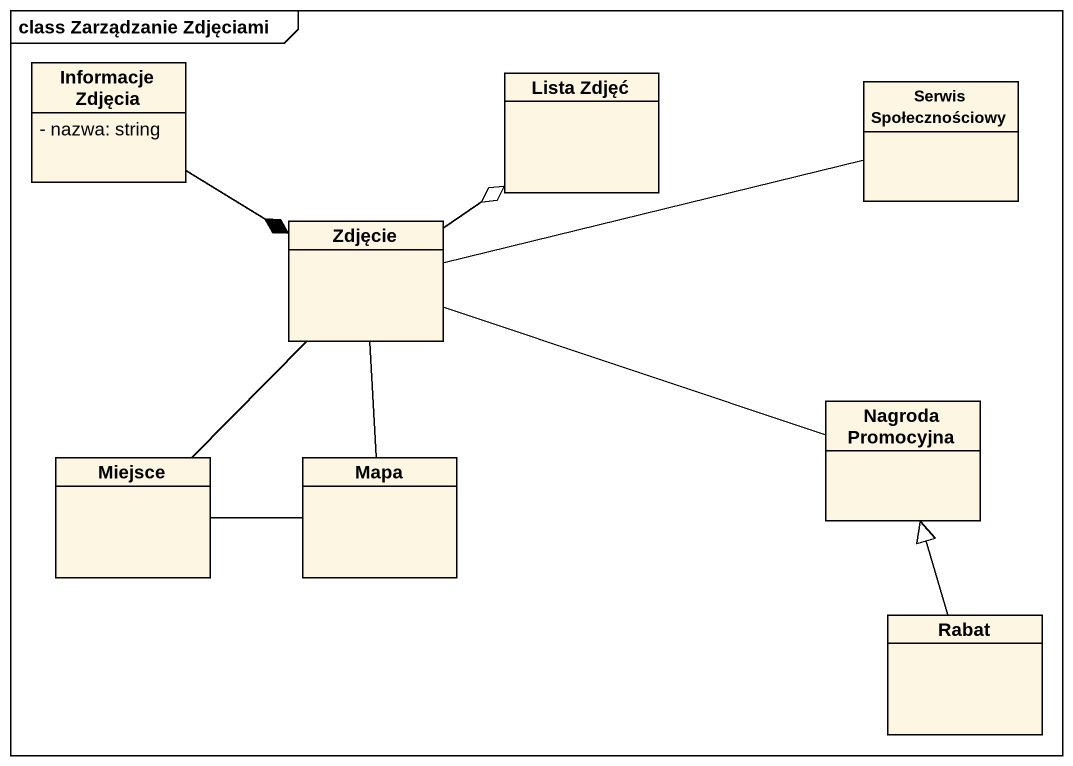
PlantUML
@startuml
mainframe class Zarządzanie Zdjęciami
hide circle
hide empty members
skinparam classAttributeIconSize 0
class "Informacje Zdjęcia" as Informacje_Zdjęcia {
  - nazwa: string
}
class "Lista Zdjęć" as Lista_Zdjęć
class "Serwis Społecznościowy" as Serwis_Społecznościowy
class Zdjęcie
class Miejsce
class Mapa
class "Nagroda Promocyjna" as Nagroda_Promocyjna
class Rabat
Informacje_Zdjęcia --* Zdjęcie
Zdjęcie -up-o Lista_Zdjęć
Zdjęcie -right- Serwis_Społecznościowy
Zdjęcie -- Miejsce
Zdjęcie -- Mapa
Miejsce -right- Mapa
Nagroda_Promocyjna -left- Zdjęcie
Rabat -up-|> Nagroda_Promocyjna
@enduml
